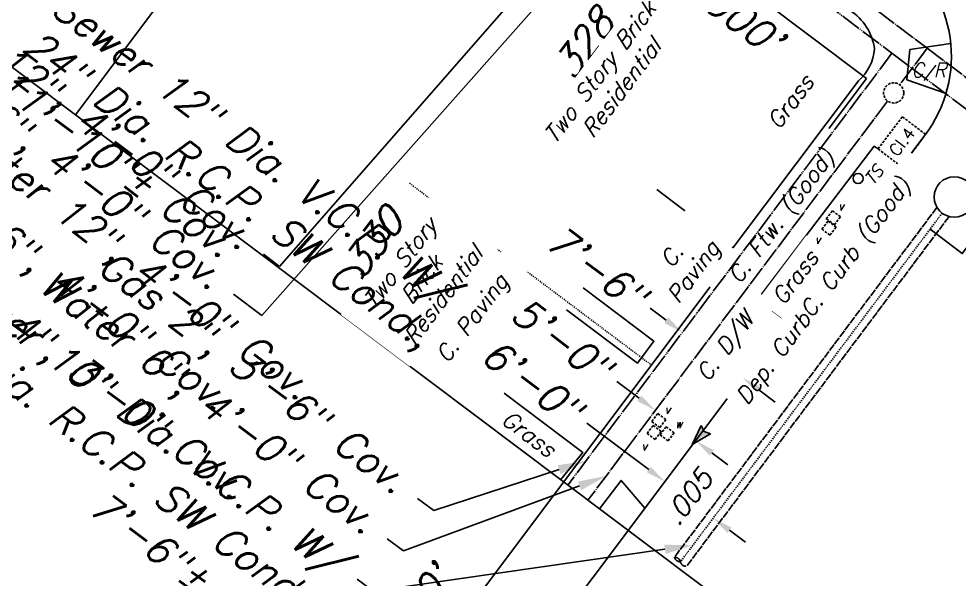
# Model space of a CAD drawing. Header units: feet. Extents: x 2726195 to 2731460, y 295075 to 297838.
# Drawn here: x 2728408.6 to 2728501.9, y 297302.5 to 297358 of the extents above; entities that cross this region are included whole.
import ezdxf
from ezdxf import colors
from ezdxf.entities.mleader import LeaderData, LeaderLine
from ezdxf.enums import TextEntityAlignment as Align
from ezdxf.math import Vec2, Vec3

# ---------------------------------------------------------------- set-up
doc = ezdxf.new("R2010")
doc.units = ezdxf.units.FT
doc.header["$MEASUREMENT"] = 0
for name, pattern in [('DASHDOT', [1, 0.5, -0.25, 0, -0.25]), ('DASHED2', [0.375, 0.25, -0.125]), ('PWD-NGAS', [2.35, 2, -0.05, 0.1, -0.05, 0.1, -0.05]), ('PWD-SSWR', [3.3, 1.5, -0.15, 1.5, -0.15]), ('PWD-WATR', [2.2, 2, -0.05, 0.1, -0.05])]:
    doc.linetypes.add(name, pattern=pattern)
doc.layers.get('Defpoints').update_dxf_attribs({"color": 8})
for name, color, linetype in [('EX-CONC', 7, 'Continuous'), ('EX-CURB RAMP', 7, 'Continuous'), ('EX-CURB-RAMP', 7, 'Continuous'), ('EX-CURBLINE', 4, 'Continuous'), ('EX-DIMS-OFFSETS', 2, 'Continuous'), ('EX-HOUSELINE', 1, 'Continuous'), ('EX-PARCEL', 7, 'DASHDOT'), ('EX-SPOT ELEV-CITYPLAN', 2, 'Continuous'), ('EX-STREETSCAPE', 7, 'Continuous'), ('EX-SW FLOW ARROW', 6, 'Continuous'), ('EX-TEXT', 7, 'Continuous'), ('EX-TEXT-BLDG', 7, 'Continuous'), ('EX-TEXT-DIMS', 3, 'Continuous'), ('EX-TEXT-GAS-W1', 51, 'Continuous'), ('EX-TEXT-GAS-W2', 51, 'Continuous'), ('EX-TEXT-SEWER-W1', 70, 'Continuous'), ('EX-TEXT-SEWER-W2', 70, 'Continuous'), ('EX-TEXT-SEWER-W3', 70, 'Continuous'), ('EX-TEXT-VERIZON-W1', 30, 'Continuous'), ('EX-TEXT-WATER-W1', 151, 'Continuous'), ('EX-TEXT-WATER-W2', 151, 'Continuous'), ('EX-UTIL-GAS', 51, 'PWD-NGAS'), ('EX-UTIL-SEWER', 70, 'PWD-SSWR'), ('EX-UTIL-SEWER-STRU', 70, 'DASHED2'), ('EX-UTIL-STORM', 70, 'DASHED2'), ('EX-UTIL-STORM-STRU', 70, 'DASHED2'), ('EX-UTIL-WATER', 151, 'PWD-WATR'), ('EX-UTIL-WATER-STRU', 151, 'DASHED2'), ('EX_CURB RAMP TEXT', 7, 'Continuous')]:
    doc.layers.add(name, color=color, linetype=linetype)
doc.layers.add('Sheet Boundry', color=5, linetype='Continuous', plot=False)
doc.styles.add('140', font='simplex.shx', dxfattribs={"oblique": 15, "height": 2.8})
doc.styles.add('60', font='simplex.shx', dxfattribs={"oblique": 15, "height": 0.6})
doc.styles.add('80', font='simplex.shx', dxfattribs={"oblique": 15, "height": 1.6})
doc.styles.add('EX-100', font='simplex.shx', dxfattribs={"oblique": 15, "height": 0.1})
doc.styles.add('EX-140', font='simplex.shx', dxfattribs={"oblique": 15, "height": 0.14})
doc.styles.add('L80-MS-20', font='simplex.shx', dxfattribs={"oblique": 20, "height": 1.6})
doc.styles.add('Simplex Ob', font='simplex.shx', dxfattribs={"oblique": 15})
doc.styles.get("Standard").update_dxf_attribs({"font": 'simplex.shx'})
doc.dimstyles.new('EX-DIMS-UTL', dxfattribs={"dimtxt": 0.14, "dimasz": 0.1, "dimexe": 0.1, "dimexo": 0, "dimgap": 0.05, "dimtad": 0, "dimdec": 0, "dimlfac": 12, "dimzin": 1, "dimdsep": 46, "dimlunit": 4, "dimtxsty": 'EX-140', "dimcen": 0.1, "dimclrd": 256, "dimclre": 256, "dimclrt": 256, "dimadec": 0, "dimazin": 0, "dimtfac": 1, "dimtdec": 0, "dimtofl": 0, "dimtmove": 0, "dimatfit": 0, "dimfxl": 1, "dimtolj": 1, "dimtzin": 0, "dimlwd": -1, "dimlwe": -1, "dimarcsym": 0})

# ---------------------------------------------------------------- blocks, each defined once
blk = doc.blocks.new('*U293')
at = {"layer": 'EX-UTIL-WATER-STRU'}
blk.add_lwpolyline([(0.099, -0.7), (-0.7, -0.099), (-0.099, 0.7), (0.7, 0.099)], close=True, dxfattribs=at)
at = {"layer": 'EX-UTIL-WATER-STRU', "insert": (1.15, 0.868), "char_height": 0.6, "width": 0.7322, "attachment_point": 5, "style": 'Simplex Ob'}
blk.add_mtext('W', dxfattribs=at)
blk = doc.blocks.new('*U220')
at = {"layer": 'EX-UTIL-SEWER-STRU'}
blk.add_lwpolyline([(0.099, -0.7), (-0.7, -0.099), (-0.099, 0.7), (0.7, 0.099)], close=True, dxfattribs=at)
at = {"layer": 'EX-UTIL-SEWER-STRU', "insert": (0.752, 1.021), "char_height": 0.6, "width": 0.61791, "attachment_point": 5, "style": 'Simplex Ob'}
blk.add_mtext('V', dxfattribs=at)
blk = doc.blocks.new('*U294')
at = {"layer": 'EX-UTIL-SEWER-STRU'}
blk.add_lwpolyline([(0.099, -0.7), (-0.7, -0.099), (-0.099, 0.7), (0.7, 0.099)], close=True, dxfattribs=at)
at = {"layer": 'EX-UTIL-SEWER-STRU', "insert": (-1.14, -1.271), "char_height": 0.6, "width": 0.61791, "attachment_point": 5, "style": 'Simplex Ob'}
blk.add_mtext('V', dxfattribs=at)
blk = doc.blocks.new('*U295')
at = {"layer": 'EX-UTIL-SEWER-STRU'}
blk.add_lwpolyline([(0.099, -0.7), (-0.7, -0.099), (-0.099, 0.7), (0.7, 0.099)], close=True, dxfattribs=at)
at = {"layer": 'EX-UTIL-SEWER-STRU', "insert": (0.844, 0.957), "char_height": 0.6, "width": 0.61791, "attachment_point": 5, "style": 'Simplex Ob'}
blk.add_mtext('V', dxfattribs=at)
blk = doc.blocks.new('*U296')
at = {"layer": 'EX-UTIL-SEWER-STRU'}
blk.add_lwpolyline([(0.099, -0.7), (-0.7, -0.099), (-0.099, 0.7), (0.7, 0.099)], close=True, dxfattribs=at)
at = {"layer": 'EX-UTIL-SEWER-STRU', "insert": (-1.002, -1.498), "char_height": 0.6, "width": 0.61791, "attachment_point": 5, "style": 'Simplex Ob'}
blk.add_mtext('V', dxfattribs=at)
blk = doc.blocks.new('*U173')
at = {"layer": 'EX-CURB RAMP'}
for p, q in [((-4.124, -1.115), (-3.84, 1.871)), ((-3.84, 1.871), (0.236, 2.489)), ((-0.236, -2.489), (-4.124, -1.115))]:
    blk.add_line(p, q, dxfattribs=at)
at = {"layer": 'EX_CURB RAMP TEXT', "insert": (-1.964, -0.317), "char_height": 1.4, "width": 4.99441, "attachment_point": 5, "rotation": 0.04076, "style": 'Simplex Ob'}
blk.add_mtext('C{\\H0.71429x;/}R', dxfattribs=at)
blk = doc.blocks.new('IN_4CI')
blk.add_lwpolyline([(-2, 0), (2, 0), (2, 2.9), (-2, 2.9)], close=True)
at = {"insert": (0, 1.45), "char_height": 1.2, "width": 1.74144, "attachment_point": 5}
blk.add_mtext('CI.4', dxfattribs=at)
blk = doc.blocks.new('*U82')
at = {"layer": 'EX-SW FLOW ARROW'}
blk.add_hatch(color=256, dxfattribs=at).paths.add_polyline_path([(0, 0), (-0.1701, -0.1224), (-0.1051, -0.1399), (-0.0701, -0.1974)])
blk.add_lwpolyline([(-0.0701, -0.1974), (0, 0), (-0.1701, -0.1224), (-0.1051, -0.1399), (-0.0701, -0.1974)], dxfattribs=at)
blk = doc.blocks.new('*D438')
at = {"layer": 'Defpoints', "color": 0, "transparency": 16777216}
for p in [(2728474.738, 297327.342), (2728480.426, 297322.427), (2728480.66, 297322.738)]:
    blk.add_point(p, dxfattribs=at)
at = {"layer": 'EX-DIMS-OFFSETS', "transparency": 16777216}
for p, q in [((2728472.83, 297328.133), (2728471.231, 297329.334)), ((2728482.025, 297321.226), (2728483.624, 297320.025))]:
    blk.add_line(p, q, dxfattribs=at)
for points in [[(2728473.03, 297328.399), (2728472.63, 297327.866), (2728474.429, 297326.931)], [(2728482.225, 297321.492), (2728481.825, 297320.959), (2728480.426, 297322.427)]]:
    blk.add_solid(points, dxfattribs=at)
at = {"layer": 'EX-DIMS-OFFSETS', "transparency": 16777216, "insert": (2728465.878, 297333.355), "char_height": 2.8, "attachment_point": 5, "rotation": 323.08687, "style": 'EX-140'}
blk.add_mtext('\\A1;7\'-6"', dxfattribs=at)
blk = doc.blocks.new('*D478')
at = {"layer": 'Defpoints', "color": 0, "transparency": 16777216}
for p in [(2728472.952, 297320.802), (2728476.875, 297317.7), (2728475.746, 297316.197)]:
    blk.add_point(p, dxfattribs=at)
at = {"layer": 'EX-DIMS-OFFSETS', "transparency": 16777216}
for p, q in [((2728470.149, 297320.401), (2728467.939, 297322.061)), ((2728477.345, 297314.995), (2728478.944, 297313.794))]:
    blk.add_line(p, q, dxfattribs=at)
for points in [[(2728470.349, 297320.667), (2728469.949, 297320.134), (2728471.748, 297319.2)], [(2728477.545, 297315.262), (2728477.145, 297314.729), (2728475.746, 297316.197)]]:
    blk.add_solid(points, dxfattribs=at)
at = {"layer": 'EX-DIMS-OFFSETS', "transparency": 16777216, "insert": (2728462.43, 297326.2), "char_height": 2.8, "attachment_point": 5, "rotation": 323.08687, "style": 'EX-140', "bg_fill": 3, "box_fill_scale": 1.25, "bg_fill_color": 256, "bg_fill_true_color": 13158600, "bg_fill_transparency": 0}
blk.add_mtext('\\A1;5\'-0"', dxfattribs=at)
blk = doc.blocks.new('*D525')
at = {"layer": 'Defpoints', "color": 0, "transparency": 16777216}
for p in [(2728473.872, 297313.702), (2728472.696, 297312.137), (2728478.744, 297310.197)]:
    blk.add_point(p, dxfattribs=at)
at = {"layer": 'EX-DIMS-OFFSETS', "transparency": 16777216}
for p, q in [((2728471.097, 297313.338), (2728464.955, 297317.951)), ((2728479.092, 297307.332), (2728480.691, 297306.131))]:
    blk.add_line(p, q, dxfattribs=at)
for points in [[(2728471.297, 297313.604), (2728470.897, 297313.071), (2728472.696, 297312.137)], [(2728479.293, 297307.598), (2728478.892, 297307.065), (2728477.493, 297308.533)]]:
    blk.add_solid(points, dxfattribs=at)
at = {"layer": 'EX-DIMS-OFFSETS', "transparency": 16777216, "insert": (2728459.485, 297322.061), "char_height": 2.8, "attachment_point": 5, "rotation": 323.08687, "style": 'EX-140', "bg_fill": 3, "box_fill_scale": 1.25, "bg_fill_color": 256, "bg_fill_true_color": 13158600, "bg_fill_transparency": 0}
blk.add_mtext('\\A1;6\'-0"', dxfattribs=at)

msp = doc.modelspace()

# ---------------------------------------------------------------- linework, layer by layer
at = {"layer": 'EX-CONC'}
msp.add_lwpolyline([(2728341.49, 297434.605), (2728333.082, 297440.921), (2728347.668, 297460.245, -0.177679), (2728350.244, 297461.934, -0.196049), (2728353.578, 297461.401), (2728365.825, 297452.698), (2728385.186, 297437.981), (2728405.565, 297422.502), (2728427.519, 297406.197), (2728450.131, 297389.398), (2728468.917, 297375.143), (2728491.062, 297358.837, -0.219451), (2728493.484, 297355.009, -0.1926), (2728491.887, 297351.87), (2728479.471, 297335.34), (2728471.9, 297341.08)], format="xyb", dxfattribs=at)
for points in [[(2728493.836, 297345.108), (2728493.463, 297345.393), (2728493.02, 297344.811), (2728481.88, 297330.176), (2728484.68, 297328.09)], [(2728462.346, 297312.335), (2728464.541, 297315.041), (2728456.741, 297320.9)], [(2728470.714, 297309.498), (2728468.352, 297312.257), (2728466.194, 297309.445)]]:
    msp.add_lwpolyline(points, dxfattribs=at)
at = {"layer": 'EX-CURBLINE'}
msp.add_lwpolyline([(2728358.812, 297467.688), (2728495.919, 297364.697, -0.414214), (2728498.505, 297346.495), (2728443.697, 297273.532, 0.414214), (2728445.692, 297259.497), (2728496.988, 297220.964, 0.414214), (2728511.024, 297222.958), (2728567.619, 297298.3, -0.414214), (2728581.654, 297300.294), (2728720.34, 297196.116, -0.414214), (2728722.927, 297177.914), (2728668.119, 297104.951, 0.414214), (2728670.113, 297090.916), (2728721.409, 297052.383, 0.414214), (2728735.445, 297054.377), (2728790.854, 297128.139, -0.414214), (2728807.656, 297130.527), (2728945.562, 297026.934, -0.414214), (2728947.949, 297010.133), (2728892.54, 296936.371, 0.414214)], format="xyb", dxfattribs=at)
at = {"layer": 'EX-HOUSELINE'}
for points in [[(2728348.405, 297460.461), (2728492.676, 297352.087)], [(2728426.448, 297263.922), (2728492.676, 297352.087)]]:
    msp.add_lwpolyline(points, dxfattribs=at)
at = {"layer": 'EX-PARCEL', "ltscale": 0.25}
msp.add_lwpolyline([(2728447.362, 297341.714), (2728471.349, 297323.696)], dxfattribs=at)
at = {"layer": 'EX-STREETSCAPE'}
msp.add_circle((2728491.852, 297342.185, 246.511), 0.5, dxfattribs=at)
at = {"layer": 'EX-UTIL-SEWER', "ltscale": 0.5}
for centre, radius, start, end in [((2728473.665, 297304.06), 0.59, 13.65771, 92.51604), ((2728474.212, 297304.79), 0.59, 193.65771, 272.51604), ((2728474.799, 297304.321), 0.573, 192.22589, 273.94786)]:
    msp.add_arc(centre, radius, start, end, dxfattribs=at)
at = {"layer": 'EX-UTIL-WATER'}
msp.add_lwpolyline([(2728498.712, 297355.095), (2728495.983, 297351.463)], dxfattribs=at)
at = {"layer": 'EX-UTIL-WATER-STRU'}
msp.add_circle((2728495.383, 297350.663), 1, dxfattribs=at)
at = {"layer": 'Sheet Boundry'}
for points in [[(2728414.216, 297348.49), (2727974.465, 297678.822)], [(2728512.809, 297479.741), (2728414.216, 297348.49)], [(2728414.216, 297348.49), (2728853.967, 297018.158)]]:
    msp.add_lwpolyline(points, dxfattribs=at)

# ---------------------------------------------------------------- block references
at = {"layer": 'EX-CURB-RAMP'}
msp.add_blockref('*U173', (2728500.815, 297353.083, 70.079), dxfattribs=at)
at = {"layer": 'EX-SW FLOW ARROW', "xscale": 10, "yscale": 10, "zscale": 10, "rotation": 174.93117875705}
msp.add_blockref('*U82', (2728475.413, 297315.807), dxfattribs=at)
at = {"layer": 'EX-UTIL-SEWER-STRU'}
for name, p in [('*U220', (2728489.404, 297338.289, 246.433)), ('*U294', (2728488.969, 297337.269, 246.365)), ('*U295', (2728472.09, 297318.193, 246.784)), ('*U296', (2728471.622, 297317.013, 246.671))]:
    msp.add_blockref(name, p, dxfattribs=at)
at = {"layer": 'EX-UTIL-STORM-STRU', "rotation": 53.08687492686561}
msp.add_blockref('IN_4CI', (2728497.356, 297344.965), dxfattribs=at)
at = {"layer": 'EX-UTIL-WATER-STRU'}
msp.add_blockref('*U293', (2728472.911, 297316.875, 246.554), dxfattribs=at)

# ---------------------------------------------------------------- texts
at = {"layer": 'EX-SPOT ELEV-CITYPLAN', "style": '60', "oblique": 15}
msp.add_text('.005', height=2, rotation=53.08687, dxfattribs=at).set_placement((2728473.995, 297307.603))
at = {"layer": 'EX-STREETSCAPE', "style": '60', "oblique": 15}
msp.add_text('TS', height=1.2, rotation=53.08687, dxfattribs=at).set_placement((2728493.427, 297342.52, 175.852), align=Align.MIDDLE_CENTER)
at = {"layer": 'EX-TEXT-DIMS', "style": '140', "oblique": 15}
msp.add_text("110.000'", height=2.8, rotation=53.08687, dxfattribs=at).set_placement((2728441.765, 297289.007))

# ---------------------------------------------------------------- leaders
at = {"layer": 'EX-TEXT-GAS-W1'}
ml = msp.add_multileader_mtext('Standard', dxfattribs=at)
ml.set_content('Gas 6", 4\'-0" Cov.', color=256, style='EX-100')
ml.set_leader_properties(color=256, linetype='ByLayer', lineweight=-1)
ml.build(insert=Vec2(0, 0))
ml.multileader.update_dxf_attribs({"dogleg_length": 0.1, "arrow_head_size": 2.8, "scale": 20})
ctx = ml.context
ctx.base_point, ctx.scale, ctx.char_height, ctx.arrow_head_size, ctx.plane_origin, ctx.plane_x_axis, ctx.plane_y_axis = Vec3(2728397.647, 297343.354), 20, 2.8, 2.8, Vec3(2728440.939, 297272.08), Vec3(0.799547, -0.600603), Vec3(0.600603, 0.799547)
notes = []
notes.append((ctx, [(1, (1, 1, 0), (2728396.45, 297344.253), (0.799547, -0.600603), 1.497, [(0, [(2728423.499, 297408.466)], 0, [])])]))
ctx.mtext.insert, ctx.mtext.text_direction, ctx.mtext.rotation, ctx.mtext.flow_direction = Vec3(2728400.247, 297343.486), Vec3(0.799547, -0.600603), -0.023824, 5
at = {"layer": 'EX-TEXT-VERIZON-W1'}
ml = msp.add_multileader_mtext('Standard', dxfattribs=at)
ml.set_content('Verizon 4", 3\'-0" Cov.', color=256, style='EX-100')
ml.set_leader_properties(color=256, linetype='ByLayer', lineweight=-1)
ml.build(insert=Vec2(0, 0))
ml.multileader.update_dxf_attribs({"dogleg_length": 0.1, "arrow_head_size": 2.8, "scale": 20})
ctx = ml.context
ctx.base_point, ctx.scale, ctx.char_height, ctx.arrow_head_size, ctx.plane_origin, ctx.plane_x_axis, ctx.plane_y_axis = Vec3(2728394.029, 297338.538), 20, 2.8, 2.8, Vec3(2728420.951, 297510.698), Vec3(0.799547, -0.600603), Vec3(0.600603, 0.799547)
notes.append((ctx, [(1, (1, 1, 0), (2728392.43, 297339.74), (0.799547, -0.600603), 2, [(0, [(2728424.178, 297413.181)], 0, [])])]))
ctx.mtext.insert, ctx.mtext.text_direction, ctx.mtext.rotation, ctx.mtext.flow_direction = Vec3(2728396.629, 297338.67), Vec3(0.799547, -0.600603), -0.023824, 5
at = {"layer": 'EX-TEXT-WATER-W1'}
ml = msp.add_multileader_mtext('Standard', dxfattribs=at)
ml.set_content('Water 12", 4\'-0" Cov.', color=256, style='EX-100')
ml.set_leader_properties(color=256, linetype='ByLayer', lineweight=-1)
ml.build(insert=Vec2(0, 0))
ml.multileader.update_dxf_attribs({"dogleg_length": 0.1, "arrow_head_size": 2.8, "scale": 20})
ctx = ml.context
ctx.base_point, ctx.scale, ctx.char_height, ctx.arrow_head_size, ctx.plane_origin, ctx.plane_x_axis, ctx.plane_y_axis = Vec3(2728401.116, 297347.973), 20, 2.8, 2.8, Vec3(2728576.09, 297517.943), Vec3(0.799547, -0.600603), Vec3(0.600603, 0.799547)
notes.append((ctx, [(0, (1, 1, 0), (2728400.03, 297348.788), (0.799547, -0.600603), 1.358, [(0, [(2728425.853, 297409.824)], 0, [])])]))
ctx.mtext.insert, ctx.mtext.text_direction, ctx.mtext.rotation, ctx.mtext.flow_direction = Vec3(2728403.716, 297348.104), Vec3(0.799547, -0.600603), -0.023824, 5
for ctx, leaders in notes:
    for number, flags, end, landing, length, lines in leaders:
        leader = LeaderData()
        leader.index, (leader.has_last_leader_line, leader.has_dogleg_vector, leader.attachment_direction) = number, flags
        leader.last_leader_point, leader.dogleg_vector, leader.dogleg_length = Vec3(end), Vec3(landing), length
        for number, points, colour, breaks in lines:
            line = LeaderLine()
            line.index, line.vertices, line.color, line.breaks = number, Vec3.list(points), colors.encode_raw_color(colour), breaks
            leader.lines.append(line)
        ctx.leaders.append(leader)

# ---------------------------------------------------------------- next in the draw order: texts
at = {"layer": 'EX-TEXT', "char_height": 1.6, "attachment_point": 1, "style": '80', "bg_fill": 2}
for s, insert, width, rotation in [('\\pxqc;Dep. Curb', (2728479.69, 297320.764), 10.29644, 53.08687), ('\\pxqc;Grass', (2728457.108, 297319.459), 6.43797, 323.08687)]:
    msp.add_mtext(s, dxfattribs=dict(at, insert=insert, width=width, rotation=rotation))
at = {"layer": 'EX-TEXT-BLDG', "char_height": 2.8, "attachment_point": 5, "rotation": 53.08687, "style": 'L80-MS-20', "bg_fill": 2}
for s, insert in [('328', (2728464.582, 297355.454)), ('330', (2728443.679, 297335.774))]:
    msp.add_mtext(s, dxfattribs=dict(at, insert=insert))

# ---------------------------------------------------------------- next in the draw order: texts
at = {"layer": 'EX-TEXT', "insert": (2728474.726, 297321.649), "char_height": 1.6, "width": 10.95133, "attachment_point": 1, "rotation": 53.08687, "style": '80', "bg_fill": 2}
msp.add_mtext('\\pxqc;C. D/W', dxfattribs=at)
at = {"layer": 'EX-TEXT-BLDG', "char_height": 1.6, "attachment_point": 5, "rotation": 53.08687, "style": 'L80-MS-20', "bg_fill": 2}
for insert, width in [((2728467.275, 297351.917), 19.6368), ((2728448.514, 297332.167), 13.52817)]:
    msp.add_mtext('Two Story Brick Residential ', dxfattribs=dict(at, insert=insert, width=width))

# ---------------------------------------------------------------- next in the draw order: linework, layer by layer
at = {"layer": 'EX-UTIL-GAS'}
msp.add_lwpolyline([(2728446.366, 297391.289), (2728495.211, 297354.597)], dxfattribs=at)
at = {"layer": 'EX-UTIL-WATER'}
msp.add_lwpolyline([(2728447.867, 297393.288), (2728498.712, 297355.095)], dxfattribs=at)

# ---------------------------------------------------------------- next in the draw order: texts
at = {"layer": 'EX-TEXT', "char_height": 1.6, "attachment_point": 1, "rotation": 53.08687, "style": '80', "bg_fill": 2}
for s, insert, width in [('\\pxqc;C. Curb (Good)', (2728484.87, 297327.78, 23.634), 20.09111), ('\\pxqc;C. Paving', (2728470.336, 297331.851, 23.634), 7.93715), ('\\pxqc;C. Paving', (2728449.081, 297323.744, 23.634), 12.73544)]:
    msp.add_mtext(s, dxfattribs=dict(at, insert=insert, width=width))
at = {"layer": 'EX-TEXT-DIMS', "style": '140', "oblique": 15}
msp.add_text("180.000'", height=2.8, rotation=323.08687, dxfattribs=at).set_placement((2728469.552, 297364.308))

# ---------------------------------------------------------------- next in the draw order: linework, layer by layer
at = {"layer": 'EX-CONC'}
msp.add_lwpolyline([(2728462.947, 297329.161), (2728469.974, 297323.882), (2728471.609, 297326.059), (2728464.582, 297331.337)], dxfattribs=at)
at = {"layer": 'EX-UTIL-GAS'}
msp.add_lwpolyline([(2728495.211, 297354.597), (2728574.598, 297294.964)], dxfattribs=at)
at = {"layer": 'EX-UTIL-SEWER', "linetype": 'Continuous'}
msp.add_lwpolyline([(2728526.055, 297355.817), (2728506.393, 297340.346), (2728502.189, 297334.749), (2728498.991, 297337.151)], dxfattribs=at)
at = {"layer": 'EX-UTIL-SEWER-STRU', "linetype": 'Continuous', "ltscale": 0.5}
msp.add_circle((2728501.393, 297340.35), 2, dxfattribs=at)
at = {"layer": 'EX-UTIL-WATER'}
msp.add_lwpolyline([(2728498.712, 297355.095), (2728548.722, 297317.528)], dxfattribs=at)

# ---------------------------------------------------------------- next in the draw order: texts
at = {"layer": 'EX-TEXT', "insert": (2728478.142, 297331.727, 23.634), "char_height": 1.6, "width": 18.01137, "attachment_point": 1, "rotation": 53.08687, "style": '80', "bg_fill": 2}
msp.add_mtext('\\pxqc;C. Ftw. (Good)', dxfattribs=at)

# ---------------------------------------------------------------- next in the draw order: texts
at = {"layer": 'EX-TEXT', "char_height": 1.6, "width": 6.43797, "attachment_point": 1, "rotation": 53.08687, "style": '80', "bg_fill": 2}
for insert in [(2728482.559, 297347.702), (2728483.027, 297330.29)]:
    msp.add_mtext('\\pxqc;Grass', dxfattribs=dict(at, insert=insert))

# ---------------------------------------------------------------- next in the draw order: linework, layer by layer
at = {"layer": 'EX-UTIL-GAS'}
msp.add_lwpolyline([(2728495.211, 297354.597), (2728463.061, 297311.798)], dxfattribs=at)
at = {"layer": 'EX-UTIL-WATER'}
msp.add_lwpolyline([(2728494.782, 297349.864), (2728465.06, 297310.296)], dxfattribs=at)

# ---------------------------------------------------------------- next in the draw order: dimensions: what is measured, and where the dimension line sits
at = {"layer": 'EX-DIMS-OFFSETS'}
dim = msp.add_linear_dim(base=(2728480.426, 297322.427), p1=(2728474.738, 297327.342), p2=(2728480.66, 297322.738), angle=143.08687, dimstyle='EX-DIMS-UTL', override={"dimscale": 0, "dimse1": 1, "dimse2": 1, "dimatfit": 1, "dimtfill": 0}, dxfattribs=at)
dim.commit()
dim.dimension.update_dxf_attribs({"geometry": '*D438', "text_midpoint": (2728465.878, 297333.355), "dimtype": 160})

# ---------------------------------------------------------------- next in the draw order: dimensions: what is measured, and where the dimension line sits
dim = msp.add_linear_dim(base=(2728475.746, 297316.197), p1=(2728472.952, 297320.802), p2=(2728476.875, 297317.7), angle=143.08687, dimstyle='EX-DIMS-UTL', override={"dimscale": 0, "dimse1": 1, "dimse2": 1, "dimatfit": 1, "dimtfill": 1}, dxfattribs=at)
dim.commit()
dim.dimension.update_dxf_attribs({"geometry": '*D478', "text_midpoint": (2728462.43, 297326.2), "dimtype": 160})

# ---------------------------------------------------------------- next in the draw order: dimensions: what is measured, and where the dimension line sits
dim = msp.add_linear_dim(base=(2728472.696, 297312.137), p1=(2728478.744, 297310.197), p2=(2728473.872, 297313.702), angle=143.08687, dimstyle='EX-DIMS-UTL', override={"dimscale": 0, "dimse1": 1, "dimse2": 1, "dimatfit": 1, "dimtfill": 1}, dxfattribs=at)
dim.commit()
dim.dimension.update_dxf_attribs({"geometry": '*D525', "text_midpoint": (2728459.485, 297322.061), "dimtype": 160})

# ---------------------------------------------------------------- next in the draw order: linework, layer by layer
at = {"layer": 'EX-UTIL-SEWER', "ltscale": 0.5}
for points in [[(2728499.68, 297339.318), (2728473.639, 297304.65)], [(2728500.879, 297338.417), (2728474.838, 297303.749)]]:
    msp.add_lwpolyline(points, dxfattribs=at)
at = {"layer": 'EX-UTIL-STORM', "ltscale": 0.5}
msp.add_lwpolyline([(2728500.192, 297338.751), (2728474.238, 297304.2)], dxfattribs=at)

# ---------------------------------------------------------------- next in the draw order: leaders
at = {"layer": 'EX-TEXT-GAS-W2'}
ml = msp.add_multileader_mtext('Standard', dxfattribs=at)
ml.set_content('Gas 6", 4\'-0" Cov.', color=256, style='EX-100')
ml.set_leader_properties(color=256, linetype='ByLayer', lineweight=-1)
ml.build(insert=Vec2(0, 0))
ml.multileader.update_dxf_attribs({"dogleg_length": 0.1, "arrow_head_size": 2.8, "scale": 20})
ctx = ml.context
ctx.base_point, ctx.scale, ctx.char_height, ctx.arrow_head_size, ctx.plane_origin, ctx.plane_x_axis, ctx.plane_y_axis = Vec3(2728394.176, 297357.56), 20, 2.8, 2.8, Vec3(2728328.676, 297356.41), Vec3(0.799547, -0.600603), Vec3(0.600603, 0.799547)
ctx.text_align_type = 2
notes = []
notes.append((ctx, [(1, (1, 1, 0), (2728432.698, 297328.623), (-0.799547, 0.600603), 3.497, [(0, [(2728471.563, 297372.361)], 0, [])])]))
ctx.mtext.insert, ctx.mtext.text_direction, ctx.mtext.rotation, ctx.mtext.alignment, ctx.mtext.flow_direction = Vec3(2728429.304, 297333.257), Vec3(0.799547, -0.600603), -0.023824, 3, 5
ml = msp.add_multileader_mtext('Standard', dxfattribs=at)
ml.set_content('Gas 2", 3\'-6" Cov.', color=256, style='EX-100')
ml.set_leader_properties(color=256, linetype='ByLayer', lineweight=-1)
ml.build(insert=Vec2(0, 0))
ml.multileader.update_dxf_attribs({"dogleg_length": 0.1, "arrow_head_size": 2.8, "scale": 20})
ctx = ml.context
ctx.base_point, ctx.scale, ctx.char_height, ctx.arrow_head_size, ctx.plane_origin, ctx.plane_x_axis, ctx.plane_y_axis = Vec3(2728412.432, 297337.323), 20, 2.8, 2.8, Vec3(2728362.896, 297293.183), Vec3(0.799547, -0.600603), Vec3(0.600603, 0.799547)
ctx.text_align_type = 2
notes.append((ctx, [(1, (1, 1, 0), (2728449.758, 297309.284), (-0.799547, 0.600603), 2, [(0, [(2728464.863, 297314.197)], 0, [])])]))
ctx.mtext.insert, ctx.mtext.text_direction, ctx.mtext.rotation, ctx.mtext.alignment, ctx.mtext.flow_direction = Vec3(2728447.56, 297313.019), Vec3(0.799547, -0.600603), -0.023824, 3, 5
at = {"layer": 'EX-TEXT-SEWER-W1'}
ml = msp.add_multileader_mtext('Standard', dxfattribs=at)
ml.set_content('{\\Fromans|c0;\\Q17;Sewer 12" Dia. V.C.P. W/\\P24" Dia. R.C.P. SW Cond.,\\P11\'-10"%%P Cov.}', color=256, style='EX-100')
ml.set_leader_properties(color=256, linetype='ByLayer', lineweight=-1)
ml.build(insert=Vec2(0, 0))
ml.multileader.update_dxf_attribs({"dogleg_length": 0.1, "arrow_head_size": 2.8, "scale": 20})
ctx = ml.context
ctx.base_point, ctx.scale, ctx.char_height, ctx.arrow_head_size, ctx.plane_origin, ctx.plane_x_axis, ctx.plane_y_axis = Vec3(2728410.883, 297360.975), 20, 2.8, 2.8, Vec3(2728334.795, 297408.675), Vec3(0.799547, -0.600603), Vec3(0.600603, 0.799547)
notes.append((ctx, [(1, (1, 1, 0), (2728409.284, 297362.176), (0.799547, -0.600603), 2, [(0, [(2728435.253, 297424.025)], 0, [])])]))
ctx.mtext.insert, ctx.mtext.text_direction, ctx.mtext.rotation, ctx.mtext.flow_direction = Vec3(2728413.323, 297360.893), Vec3(0.799547, -0.600603), -0.023824, 5
at = {"layer": 'EX-TEXT-SEWER-W2'}
ml = msp.add_multileader_mtext('Standard', dxfattribs=at)
ml.set_content('{\\Fromans|c0;\\Q17;Sewer 10" Dia. V.C.P. W/\\P18" Dia. R.C.P. SW Cond.,\\P7\'-6"%%P Cov.}', color=256, style='EX-100')
ml.set_leader_properties(color=256, linetype='ByLayer', lineweight=-1)
ml.build(insert=Vec2(0, 0))
ml.multileader.update_dxf_attribs({"dogleg_length": 0.1, "arrow_head_size": 2.8, "scale": 20})
ctx = ml.context
ctx.base_point, ctx.scale, ctx.char_height, ctx.arrow_head_size, ctx.plane_origin, ctx.plane_x_axis, ctx.plane_y_axis = Vec3(2728393.676, 297338.905), 20, 2.8, 2.8, Vec3(2728523.651, 297229.289), Vec3(0.799547, -0.600603), Vec3(0.600603, 0.799547)
ctx.text_align_type = 2
notes.append((ctx, [(1, (1, 1, 0), (2728443.752, 297301.289), (-0.799547, 0.600603), 2, [(0, [(2728475.467, 297305.835)], 0, [])])]))
ctx.mtext.insert, ctx.mtext.text_direction, ctx.mtext.rotation, ctx.mtext.alignment, ctx.mtext.flow_direction = Vec3(2728441.394, 297304.811), Vec3(0.799547, -0.600603), -0.023824, 3, 5
at = {"layer": 'EX-TEXT-SEWER-W3'}
ml = msp.add_multileader_mtext('Standard', dxfattribs=at)
ml.set_content('{\\Fromans|c0;\\Q17;Sewer 12" Dia. V.C.P. W/ 48" Dia. R.C.P. SW Cond., 6\'-0"%%P Cov.}', color=256, style='EX-100')
ml.set_leader_properties(color=256, linetype='ByLayer', lineweight=-1)
ml.build(insert=Vec2(0, 0))
ml.multileader.update_dxf_attribs({"dogleg_length": 0.1, "arrow_head_size": 2.8, "scale": 20})
ctx = ml.context
ctx.base_point, ctx.scale, ctx.char_height, ctx.arrow_head_size, ctx.plane_origin, ctx.plane_x_axis, ctx.plane_y_axis = Vec3(2729255.931, 296993.065), 20, 2.8, 2.8, Vec3(2729402.76, 296789.927), Vec3(0.880181, -0.474638), Vec3(0.474638, 0.880181)
ctx.text_align_type = 2
notes.append((ctx, [(1, (1, 1, 0), (2729330.393, 296952.911), (-0.880181, 0.474638), 4.68, [(0, [(2729333.219, 296864.336)], 0, [])])]))
ctx.mtext.insert, ctx.mtext.text_direction, ctx.mtext.rotation, ctx.mtext.width, ctx.mtext.defined_height, ctx.mtext.alignment, ctx.mtext.flow_direction = Vec3(2729325.304, 296957.549), Vec3(0.880181, -0.474638), 0.125879, 77.13793, 9.043, 3, 5
at = {"layer": 'EX-TEXT-WATER-W2'}
ml = msp.add_multileader_mtext('Standard', dxfattribs=at)
ml.set_content('Water 12", 4\'-0" Cov.', color=256, style='EX-100')
ml.set_leader_properties(color=256, linetype='ByLayer', lineweight=-1)
ml.build(insert=Vec2(0, 0))
ml.multileader.update_dxf_attribs({"dogleg_length": 0.1, "arrow_head_size": 2.8, "scale": 20})
ctx = ml.context
ctx.base_point, ctx.scale, ctx.char_height, ctx.arrow_head_size, ctx.plane_origin, ctx.plane_x_axis, ctx.plane_y_axis = Vec3(2728392.439, 297365.048), 20, 2.8, 2.8, Vec3(2728527.161, 297554.697), Vec3(0.799547, -0.600603), Vec3(0.600603, 0.799547)
ctx.text_align_type = 2
notes.append((ctx, [(0, (1, 1, 0), (2728434.471, 297333.475), (-0.799547, 0.600603), 2, [(0, [(2728471.374, 297375.63)], 0, [])])]))
ctx.mtext.insert, ctx.mtext.text_direction, ctx.mtext.rotation, ctx.mtext.alignment, ctx.mtext.flow_direction = Vec3(2728432.274, 297337.21), Vec3(0.799547, -0.600603), -0.023824, 3, 5
ml = msp.add_multileader_mtext('Standard', dxfattribs=at)
ml.set_content('Water 6", 4\'-0" Cov.', color=256, style='EX-100')
ml.set_leader_properties(color=256, linetype='ByLayer', lineweight=-1)
ml.build(insert=Vec2(0, 0))
ml.multileader.update_dxf_attribs({"dogleg_length": 0.1, "arrow_head_size": 2.8, "scale": 20})
ctx = ml.context
ctx.base_point, ctx.scale, ctx.char_height, ctx.arrow_head_size, ctx.plane_origin, ctx.plane_x_axis, ctx.plane_y_axis = Vec3(2728406.429, 297335.579), 20, 2.8, 2.8, Vec3(2728561.381, 297491.47), Vec3(0.799547, -0.600603), Vec3(0.600603, 0.799547)
ctx.text_align_type = 2
notes.append((ctx, [(0, (1, 1, 0), (2728446.755, 297305.287), (-0.799547, 0.600603), 2, [(0, [(2728466.862, 297312.695)], 0, [])])]))
ctx.mtext.insert, ctx.mtext.text_direction, ctx.mtext.rotation, ctx.mtext.alignment, ctx.mtext.flow_direction = Vec3(2728444.557, 297309.022), Vec3(0.799547, -0.600603), -0.023824, 3, 5
for ctx, leaders in notes:
    for number, flags, end, landing, length, lines in leaders:
        leader = LeaderData()
        leader.index, (leader.has_last_leader_line, leader.has_dogleg_vector, leader.attachment_direction) = number, flags
        leader.last_leader_point, leader.dogleg_vector, leader.dogleg_length = Vec3(end), Vec3(landing), length
        for number, points, colour, breaks in lines:
            line = LeaderLine()
            line.index, line.vertices, line.color, line.breaks = number, Vec3.list(points), colors.encode_raw_color(colour), breaks
            leader.lines.append(line)
        ctx.leaders.append(leader)

doc.saveas('drawing.dxf')
